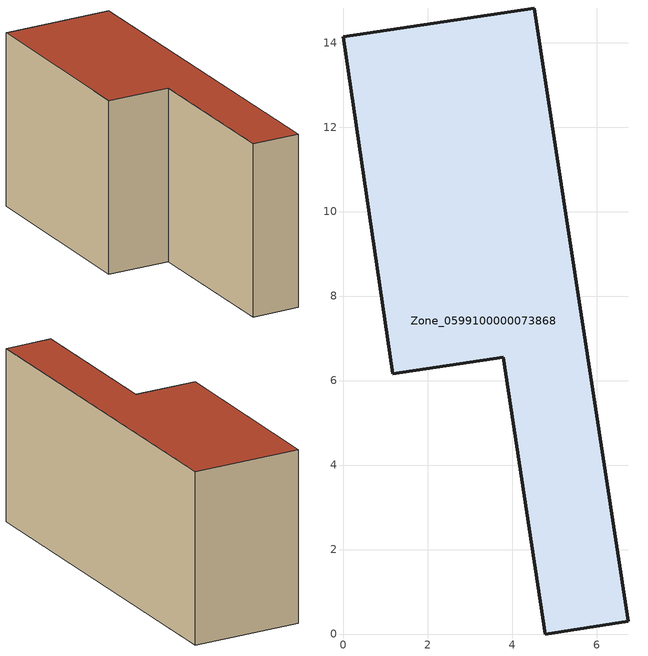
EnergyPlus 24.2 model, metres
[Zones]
Zone_0599100000073868
 floor ground (C_G): 3.79,6.55 1.17,6.16 0,14.13 4.53,14.82 6.75,0.3 4.78,0 z0
 wall outside (C_F): 4.53,14.82 0,14.13 1.17,6.16 3.79,6.55 4.78,0 6.75,0.3 4.53,14.82 z0:7.25
 roof outside (C_R): 6.75,0.3 4.53,14.82 0,14.13 1.17,6.16 3.79,6.55 4.78,0 z7.25
[BUILDING]
Pand.0599100000073868: North Axis=0; Terrain=City; Loads Convergence Tolerance Value=0.04; Temperature Convergence Tolerance Value=0.4; Solar Distribution=FullExterior; Maximum Number of Warmup Days=25; Minimum Number of Warmup Days=1
[Site:Location]
Rotterdam.The.Hague.AP_ZH_NLD Design_Conditions: Latitude=51.96; Longitude=4.45; Time Zone=1; Elevation=-4.5
[SITE:GROUNDTEMPERATURE:BUILDINGSURFACE]
18, 18, 18, 18, 18, 18, 18, 18, 18, 18, 18, 18
[MATERIAL] Thermal Absorptance=0.9; Solar Absorptance=0.7; Visible Absorptance=0.7
Name | Roughness | Thickness | Conductivity | Density | Specific Heat
G.TI.1946 | MediumSmooth | 0.15 | 1 | 540 | 1210
F.TI.1946 | Rough | 0.3 | 0.857143 | 1920 | 840
R.TI.1946 | MediumRough | 0.2 | 0.1 | 1500 | 1000
[CONSTRUCTION]
C_G: G.TI.1946
C_F: F.TI.1946
C_R: R.TI.1946
[ZONE]
Zone_0599100000073868: Type=1; Multiplier=1; Ceiling Height=Autocalculate; Volume=Autocalculate; Floor Area=autocalculate; Part of Total Floor Area=Yes
[ZONEINFILTRATION:DESIGNFLOWRATE]
Infil_Zone_0599100000073868: Zone or ZoneList or Space or SpaceList=Zone_0599100000073868; Schedule=AlwaysOn; Design Flow Rate Calculation Method=Flow/Area; Flow Rate per Floor Area=0.003; Constant Term Coefficient=1; Temperature Term Coefficient=0; Velocity Term Coefficient=0; Velocity Squared Term Coefficient=0
[HVACTEMPLATE:ZONE:IDEALLOADSAIRSYSTEM]
Zone_0599100000073868: Maximum Heating Supply Air Temperature=50; Minimum Cooling Supply Air Temperature=13; Maximum Heating Supply Air Humidity Ratio=0.0156; Minimum Cooling Supply Air Humidity Ratio=0.0077; Heating Limit=NoLimit; Cooling Limit=NoLimit; Dehumidification Control Type=ConstantSensibleHeatRatio; Cooling Sensible Heat Ratio=0.7; Dehumidification Setpoint=60; Humidification Control Type=None; Humidification Setpoint=30; Outdoor Air Method=None; Outdoor Air Flow Rate per Person=0.00944; Outdoor Air Flow Rate per Zone Floor Area=0; Outdoor Air Flow Rate per Zone=0; Demand Controlled Ventilation Type=None; Outdoor Air Economizer Type=NoEconomizer; Heat Recovery Type=None; Sensible Heat Recovery Effectiveness=0.7; Latent Heat Recovery Effectiveness=0.65
[ZONECONTROL:THERMOSTAT]
ThermostatControl_Zone_0599100000073868: Zone or ZoneList=Zone_0599100000073868; Control Type Schedule=DualSetpointControlType; Control 1=Thermostat_Zone_0599100000073868; Temperature Difference Between Cutout And Setpoint=0
[THERMOSTATSETPOINT:DUALSETPOINT]
Thermostat_Zone_0599100000073868: Heating Setpoint Temperature Schedule=HeatingSetpoint_Zone_0599100000073868; Cooling Setpoint Temperature Schedule=CoolingSetpoint_Zone_0599100000073868
[SCHEDULE:COMPACT]
HeatingSetpoint_Zone_0599100000073868: Through: 12/31, For: AllDays, Until: 24:00, 21
CoolingSetpoint_Zone_0599100000073868: Through: 12/31, For: AllDays, Until: 24:00, 24
DualSetpointControlType: Through: 12/31, For: AllDays, Until: 24:00, 4
AlwaysOn: Through: 12/31, For: AllDays, Until: 24:00, 1
